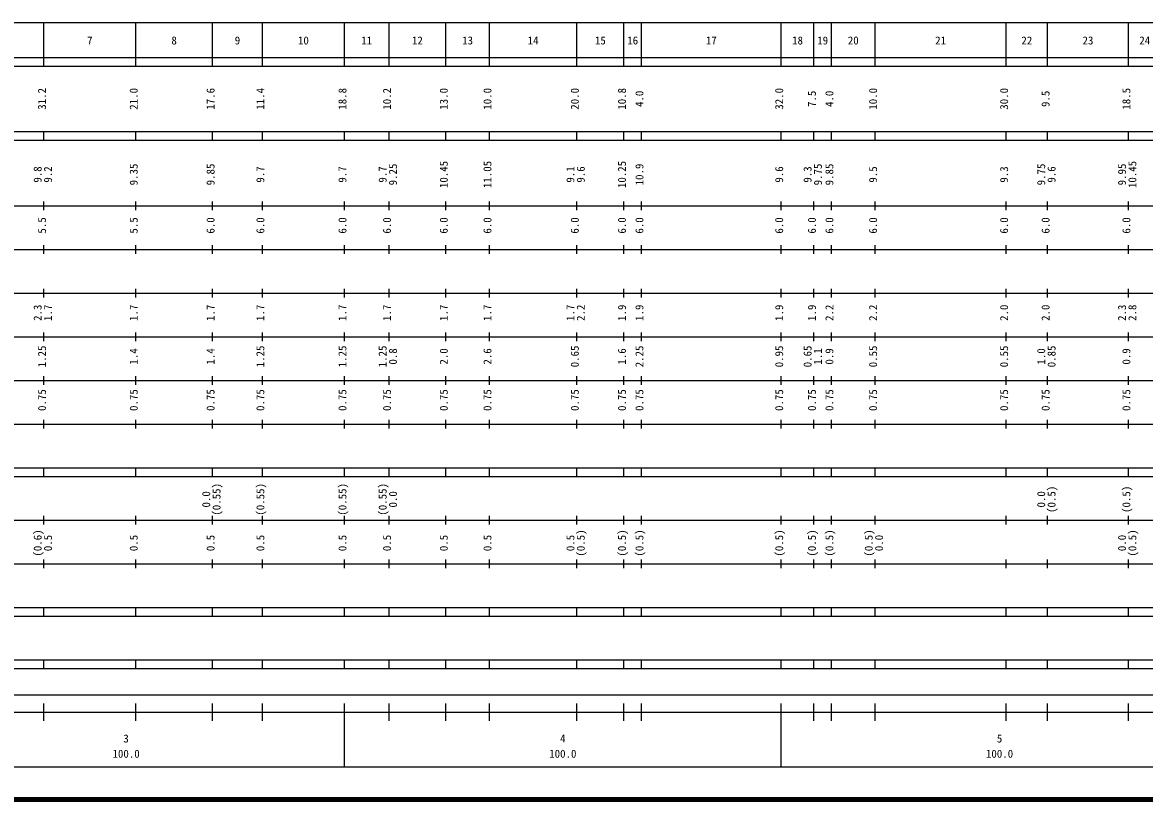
# Model space of a CAD drawing. Units: millimetres on the paper, enlarged 1000 times. Extents: x 40000 to 680000, y 20000 to 380000.
# Drawn here: x 294264 to 551204, y 20000 to 198000 of the extents above; entities that cross this region are included whole.
import ezdxf
from ezdxf.enums import TextEntityAlignment as Align

# ---------------------------------------------------------------- set-up
doc = ezdxf.new("R2010")
doc.units = ezdxf.units.MM
doc.header["$LTSCALE"] = 1000
doc.layers.add('M-TTL', color=2, linetype='Continuous', lineweight=140)
doc.layers.add('M-TTL-BAND', color=7, linetype='Continuous', lineweight=25)
doc.styles.add('ＭＳ ゴシック', font='')
doc.styles.get('ＭＳ ゴシック').set_extended_font_data('MS Gothic')

msp = doc.modelspace()

# ---------------------------------------------------------------- linework, layer by layer
at = {"layer": 'M-TTL'}
msp.add_line((40000, 20000), (680000, 20000), dxfattribs=at)
at = {"layer": 'M-TTL-BAND'}
for p, q in [((68000, 198000), (579000, 198000)), ((299200, 188000), (299200, 198000)), ((320200, 188000), (320200, 198000)), ((337800, 188000), (337800, 198000)), ((349200, 188000), (349200, 198000)), ((368000, 188000), (368000, 198000)), ((378200, 188000), (378200, 198000)), ((391200, 188000), (391200, 198000)), ((401200, 188000), (401200, 198000)), ((421200, 188000), (421200, 198000)), ((432000, 188000), (432000, 198000)), ((436000, 188000), (436000, 198000)), ((468000, 188000), (468000, 198000)), ((475500, 188000), (475500, 198000)), ((479500, 188000), (479500, 198000)), ((489500, 188000), (489500, 198000)), ((519500, 188000), (519500, 198000)), ((529000, 188000), (529000, 198000)), ((547500, 188000), (547500, 198000)), ((40000, 190000), (579000, 190000)), ((40000, 188000), (579000, 188000)), ((40000, 173000), (579000, 173000)), ((299200, 171000), (299200, 173000)), ((320200, 171000), (320200, 173000)), ((337800, 171000), (337800, 173000)), ((349200, 171000), (349200, 173000)), ((368000, 171000), (368000, 173000)), ((378200, 171000), (378200, 173000)), ((391200, 171000), (391200, 173000)), ((401200, 171000), (401200, 173000)), ((421200, 171000), (421200, 173000)), ((432000, 171000), (432000, 173000)), ((436000, 171000), (436000, 173000)), ((468000, 171000), (468000, 173000)), ((475500, 171000), (475500, 173000)), ((479500, 171000), (479500, 173000)), ((489500, 171000), (489500, 173000)), ((519500, 171000), (519500, 173000)), ((529000, 171000), (529000, 173000)), ((547500, 171000), (547500, 173000)), ((40000, 171000), (579000, 171000)), ((299200, 155000), (299200, 157000)), ((320200, 155000), (320200, 157000)), ((337800, 155000), (337800, 157000)), ((349200, 155000), (349200, 157000)), ((368000, 155000), (368000, 157000)), ((378200, 155000), (378200, 157000)), ((391200, 155000), (391200, 157000)), ((401200, 155000), (401200, 157000)), ((421200, 155000), (421200, 157000)), ((432000, 155000), (432000, 157000)), ((436000, 155000), (436000, 157000)), ((468000, 155000), (468000, 157000)), ((475500, 155000), (475500, 157000)), ((479500, 155000), (479500, 157000)), ((489500, 155000), (489500, 157000)), ((519500, 155000), (519500, 157000)), ((529000, 155000), (529000, 157000)), ((547500, 155000), (547500, 157000)), ((40000, 156000), (579000, 156000)), ((299200, 145000), (299200, 147000)), ((320200, 145000), (320200, 147000)), ((337800, 145000), (337800, 147000)), ((349200, 145000), (349200, 147000)), ((368000, 145000), (368000, 147000)), ((378200, 145000), (378200, 147000)), ((391200, 145000), (391200, 147000)), ((401200, 145000), (401200, 147000)), ((421200, 145000), (421200, 147000)), ((432000, 145000), (432000, 147000)), ((436000, 145000), (436000, 147000)), ((468000, 145000), (468000, 147000)), ((475500, 145000), (475500, 147000)), ((479500, 145000), (479500, 147000)), ((489500, 145000), (489500, 147000)), ((519500, 145000), (519500, 147000)), ((529000, 145000), (529000, 147000)), ((547500, 145000), (547500, 147000)), ((46000, 146000), (579000, 146000)), ((299200, 135000), (299200, 137000)), ((320200, 135000), (320200, 137000)), ((337800, 135000), (337800, 137000)), ((349200, 135000), (349200, 137000)), ((368000, 135000), (368000, 137000)), ((378200, 135000), (378200, 137000)), ((391200, 135000), (391200, 137000)), ((401200, 135000), (401200, 137000)), ((421200, 135000), (421200, 137000)), ((432000, 135000), (432000, 137000)), ((436000, 135000), (436000, 137000)), ((468000, 135000), (468000, 137000)), ((475500, 135000), (475500, 137000)), ((479500, 135000), (479500, 137000)), ((489500, 135000), (489500, 137000)), ((519500, 135000), (519500, 137000)), ((529000, 135000), (529000, 137000)), ((547500, 135000), (547500, 137000)), ((52000, 136000), (579000, 136000)), ((46000, 126000), (579000, 126000)), ((299200, 125000), (299200, 127000)), ((320200, 125000), (320200, 127000)), ((337800, 125000), (337800, 127000)), ((349200, 125000), (349200, 127000)), ((368000, 125000), (368000, 127000)), ((378200, 125000), (378200, 127000)), ((391200, 125000), (391200, 127000)), ((401200, 125000), (401200, 127000)), ((421200, 125000), (421200, 127000)), ((432000, 125000), (432000, 127000)), ((436000, 125000), (436000, 127000)), ((468000, 125000), (468000, 127000)), ((475500, 125000), (475500, 127000)), ((479500, 125000), (479500, 127000)), ((489500, 125000), (489500, 127000)), ((519500, 125000), (519500, 127000)), ((529000, 125000), (529000, 127000)), ((547500, 125000), (547500, 127000)), ((52000, 116000), (579000, 116000)), ((299200, 115000), (299200, 117000)), ((320200, 115000), (320200, 117000)), ((337800, 115000), (337800, 117000)), ((349200, 115000), (349200, 117000)), ((368000, 115000), (368000, 117000)), ((378200, 115000), (378200, 117000)), ((391200, 115000), (391200, 117000)), ((401200, 115000), (401200, 117000)), ((421200, 115000), (421200, 117000)), ((432000, 115000), (432000, 117000)), ((436000, 115000), (436000, 117000)), ((468000, 115000), (468000, 117000)), ((475500, 115000), (475500, 117000)), ((479500, 115000), (479500, 117000)), ((489500, 115000), (489500, 117000)), ((519500, 115000), (519500, 117000)), ((529000, 115000), (529000, 117000)), ((547500, 115000), (547500, 117000)), ((46000, 106000), (579000, 106000)), ((299200, 105000), (299200, 107000)), ((320200, 105000), (320200, 107000)), ((337800, 105000), (337800, 107000)), ((349200, 105000), (349200, 107000)), ((368000, 105000), (368000, 107000)), ((378200, 105000), (378200, 107000)), ((391200, 105000), (391200, 107000)), ((401200, 105000), (401200, 107000)), ((421200, 105000), (421200, 107000)), ((432000, 105000), (432000, 107000)), ((436000, 105000), (436000, 107000)), ((468000, 105000), (468000, 107000)), ((475500, 105000), (475500, 107000)), ((479500, 105000), (479500, 107000)), ((489500, 105000), (489500, 107000)), ((519500, 105000), (519500, 107000)), ((529000, 105000), (529000, 107000)), ((547500, 105000), (547500, 107000)), ((40000, 96000), (579000, 96000)), ((299200, 94000), (299200, 96000)), ((320200, 94000), (320200, 96000)), ((337800, 94000), (337800, 96000)), ((349200, 94000), (349200, 96000)), ((368000, 94000), (368000, 96000)), ((378200, 94000), (378200, 96000)), ((391200, 94000), (391200, 96000)), ((401200, 94000), (401200, 96000)), ((421200, 94000), (421200, 96000)), ((432000, 94000), (432000, 96000)), ((436000, 94000), (436000, 96000)), ((468000, 94000), (468000, 96000)), ((475500, 94000), (475500, 96000)), ((479500, 94000), (479500, 96000)), ((489500, 94000), (489500, 96000)), ((519500, 94000), (519500, 96000)), ((529000, 94000), (529000, 96000)), ((547500, 94000), (547500, 96000)), ((40000, 94000), (579000, 94000)), ((299200, 83000), (299200, 85000)), ((320200, 83000), (320200, 85000)), ((337800, 83000), (337800, 85000)), ((349200, 83000), (349200, 85000)), ((368000, 83000), (368000, 85000)), ((378200, 83000), (378200, 85000)), ((391200, 83000), (391200, 85000)), ((401200, 83000), (401200, 85000)), ((421200, 83000), (421200, 85000)), ((432000, 83000), (432000, 85000)), ((436000, 83000), (436000, 85000)), ((468000, 83000), (468000, 85000)), ((475500, 83000), (475500, 85000)), ((479500, 83000), (479500, 85000)), ((489500, 83000), (489500, 85000)), ((519500, 83000), (519500, 85000)), ((529000, 83000), (529000, 85000)), ((547500, 83000), (547500, 85000)), ((49000, 84000), (579000, 84000)), ((299200, 73000), (299200, 75000)), ((320200, 73000), (320200, 75000)), ((337800, 73000), (337800, 75000)), ((349200, 73000), (349200, 75000)), ((368000, 73000), (368000, 75000)), ((378200, 73000), (378200, 75000)), ((391200, 73000), (391200, 75000)), ((401200, 73000), (401200, 75000)), ((421200, 73000), (421200, 75000)), ((432000, 73000), (432000, 75000)), ((436000, 73000), (436000, 75000)), ((468000, 73000), (468000, 75000)), ((475500, 73000), (475500, 75000)), ((479500, 73000), (479500, 75000)), ((489500, 73000), (489500, 75000)), ((519500, 73000), (519500, 75000)), ((529000, 73000), (529000, 75000)), ((547500, 73000), (547500, 75000)), ((40000, 74000), (579000, 74000)), ((40000, 64000), (579000, 64000)), ((40000, 62000), (579000, 62000)), ((299200, 62000), (299200, 64000)), ((320200, 62000), (320200, 64000)), ((337800, 62000), (337800, 64000)), ((349200, 62000), (349200, 64000)), ((368000, 62000), (368000, 64000)), ((378200, 62000), (378200, 64000)), ((391200, 62000), (391200, 64000)), ((401200, 62000), (401200, 64000)), ((421200, 62000), (421200, 64000)), ((432000, 62000), (432000, 64000)), ((436000, 62000), (436000, 64000)), ((468000, 62000), (468000, 64000)), ((475500, 62000), (475500, 64000)), ((479500, 62000), (479500, 64000)), ((489500, 62000), (489500, 64000)), ((519500, 62000), (519500, 64000)), ((529000, 62000), (529000, 64000)), ((547500, 62000), (547500, 64000)), ((40000, 52000), (579000, 52000)), ((299200, 50000), (299200, 52000)), ((320200, 50000), (320200, 52000)), ((337800, 50000), (337800, 52000)), ((349200, 50000), (349200, 52000)), ((368000, 50000), (368000, 52000)), ((378200, 50000), (378200, 52000)), ((391200, 50000), (391200, 52000)), ((401200, 50000), (401200, 52000)), ((421200, 50000), (421200, 52000)), ((432000, 50000), (432000, 52000)), ((436000, 50000), (436000, 52000)), ((468000, 50000), (468000, 52000)), ((475500, 50000), (475500, 52000)), ((479500, 50000), (479500, 52000)), ((489500, 50000), (489500, 52000)), ((519500, 50000), (519500, 52000)), ((529000, 50000), (529000, 52000)), ((547500, 50000), (547500, 52000)), ((40000, 50000), (579000, 50000)), ((71000, 44000), (565000, 44000)), ((299200, 38000), (299200, 42000)), ((320200, 38000), (320200, 42000)), ((337800, 38000), (337800, 42000)), ((349200, 38000), (349200, 42000)), ((368000, 27500), (368000, 42000)), ((378200, 38000), (378200, 42000)), ((391200, 38000), (391200, 42000)), ((401200, 38000), (401200, 42000)), ((421200, 38000), (421200, 42000)), ((432000, 38000), (432000, 42000)), ((436000, 38000), (436000, 42000)), ((468000, 27500), (468000, 42000)), ((475500, 38000), (475500, 42000)), ((479500, 38000), (479500, 42000)), ((489500, 38000), (489500, 42000)), ((519500, 38000), (519500, 42000)), ((529000, 38000), (529000, 42000)), ((547500, 38000), (547500, 42000)), ((40000, 40000), (579000, 40000)), ((68000, 27500), (579000, 27500))]:
    msp.add_line(p, q, dxfattribs=at)

# ---------------------------------------------------------------- texts
at = {"layer": 'M-TTL-BAND', "style": 'ＭＳ ゴシック'}
for s, p in [('7', (309700, 192405)), ('8', (329000, 192405)), ('9', (343500, 192405)), ('10', (358600, 192405)), ('11', (373100, 192405)), ('12', (384700, 192405)), ('13', (396200, 192405)), ('14', (411200, 192405)), ('15', (426600, 192405)), ('16', (434000, 192405)), ('17', (452000, 192405)), ('18', (471750, 192405)), ('19', (477500, 192405)), ('20', (484500, 192405)), ('21', (504500, 192405)), ('22', (524250, 192405)), ('23', (538250, 192405)), ('24', (551250, 192405)), ('3', (318000, 32523)), ('4', (418000, 32523)), ('5', (518000, 32523)), ('100.0', (318000, 29033)), ('100.0', (418000, 29033)), ('100.0', (518000, 29033))]:
    msp.add_text(s, height=1833, dxfattribs=at).set_placement(p, align=Align.BOTTOM_CENTER)
for s, p in [('31.2', (300200, 180500)), ('21.0', (321200, 180500)), ('17.6', (338800, 180500)), ('11.4', (350200, 180500)), ('18.8', (369000, 180500)), ('10.2', (379200, 180500)), ('13.0', (392200, 180500)), ('10.0', (402200, 180500)), ('20.0', (422200, 180500)), ('10.8', (433000, 180500)), ('32.0', (469000, 180500)), ('10.0', (490500, 180500)), ('30.0', (520500, 180500)), ('18.5', (548500, 180500)), ('4.0', (437000, 180500)), ('7.5', (476500, 180500)), ('4.0', (480500, 180500)), ('9.5', (530000, 180500)), ('9.8', (299200, 163174)), ('9.2', (301570, 163174)), ('9.35', (321200, 163174)), ('9.85', (338800, 163174)), ('9.7', (350200, 163174)), ('9.7', (369000, 163174)), ('9.7', (378200, 163174)), ('9.25', (380570, 163174)), ('10.45', (392200, 163174)), ('11.05', (402200, 163174)), ('9.1', (421200, 163174)), ('9.6', (423570, 163174)), ('10.25', (433000, 163174)), ('10.9', (437000, 163174)), ('9.6', (469000, 163174)), ('9.3', (475500, 163174)), ('9.75', (477870, 163174)), ('9.85', (480500, 163174)), ('9.5', (490500, 163174)), ('9.3', (520500, 163174)), ('9.75', (529000, 163174)), ('9.6', (531370, 163174)), ('9.95', (547500, 163174)), ('10.45', (549870, 163174)), ('5.5', (300200, 151500)), ('5.5', (321200, 151500)), ('6.0', (338800, 151500)), ('6.0', (350200, 151500)), ('6.0', (369000, 151500)), ('6.0', (379200, 151500)), ('6.0', (392200, 151500)), ('6.0', (402200, 151500)), ('6.0', (422200, 151500)), ('6.0', (433000, 151500)), ('6.0', (437000, 151500)), ('6.0', (469000, 151500)), ('6.0', (476500, 151500)), ('6.0', (480500, 151500)), ('6.0', (490500, 151500)), ('6.0', (520500, 151500)), ('6.0', (530000, 151500)), ('6.0', (548500, 151500)), ('2.3', (299200, 131500)), ('1.7', (301570, 131500)), ('1.7', (321200, 131500)), ('1.7', (338800, 131500)), ('1.7', (350200, 131500)), ('1.7', (369000, 131500)), ('1.7', (379200, 131500)), ('1.7', (392200, 131500)), ('1.7', (402200, 131500)), ('1.7', (421200, 131500)), ('2.2', (423570, 131500)), ('1.9', (433000, 131500)), ('1.9', (437000, 131500)), ('1.9', (469000, 131500)), ('1.9', (476500, 131500)), ('2.2', (480500, 131500)), ('2.2', (490500, 131500)), ('2.0', (520500, 131500)), ('2.0', (530000, 131500)), ('2.3', (547500, 131500)), ('2.8', (549870, 131500)), ('1.25', (300200, 121500)), ('1.25', (350200, 121500)), ('1.25', (369000, 121500)), ('1.25', (378200, 121500)), ('0.65', (422200, 121500)), ('2.25', (437000, 121500)), ('0.95', (469000, 121500)), ('0.65', (475500, 121500)), ('0.55', (490500, 121500)), ('0.55', (520500, 121500)), ('0.85', (531370, 121500)), ('1.4', (321200, 121500)), ('1.4', (338800, 121500)), ('0.8', (380570, 121500)), ('2.0', (392200, 121500)), ('2.6', (402200, 121500)), ('1.6', (433000, 121500)), ('1.1', (477870, 121500)), ('0.9', (480500, 121500)), ('1.0', (529000, 121500)), ('0.9', (548500, 121500)), ('0.75', (300200, 111500)), ('0.75', (321200, 111500)), ('0.75', (338800, 111500)), ('0.75', (350200, 111500)), ('0.75', (369000, 111500)), ('0.75', (379200, 111500)), ('0.75', (392200, 111500)), ('0.75', (402200, 111500)), ('0.75', (422200, 111500)), ('0.75', (433000, 111500)), ('0.75', (437000, 111500)), ('0.75', (469000, 111500)), ('0.75', (476500, 111500)), ('0.75', (480500, 111500)), ('0.75', (490500, 111500)), ('0.75', (520500, 111500)), ('0.75', (530000, 111500)), ('0.75', (548500, 111500)), ('0.0', (337800, 88764)), ('(0.55)', (340170, 88764)), ('(0.55)', (350200, 88764)), ('(0.55)', (369000, 88764)), ('(0.55)', (378200, 88764)), ('0.0', (380570, 88764)), ('0.0', (529000, 88764)), ('(0.5)', (531370, 88764)), ('(0.5)', (548500, 88764)), ('(0.6)', (299200, 78764)), ('0.5', (301570, 78764)), ('0.5', (321200, 78764)), ('0.5', (338800, 78764)), ('0.5', (350200, 78764)), ('0.5', (369000, 78764)), ('0.5', (379200, 78764)), ('0.5', (392200, 78764)), ('0.5', (402200, 78764)), ('0.5', (421200, 78764)), ('(0.5)', (423570, 78764)), ('(0.5)', (433000, 78764)), ('(0.5)', (437000, 78764)), ('(0.5)', (469000, 78764)), ('(0.5)', (476500, 78764)), ('(0.5)', (480500, 78764)), ('(0.5)', (489500, 78764)), ('0.0', (491870, 78764)), ('0.0', (547500, 78764)), ('(0.5)', (549870, 78764))]:
    msp.add_text(s, height=1833, rotation=90, dxfattribs=at).set_placement(p, align=Align.BOTTOM_CENTER)

doc.saveas('drawing.dxf')
